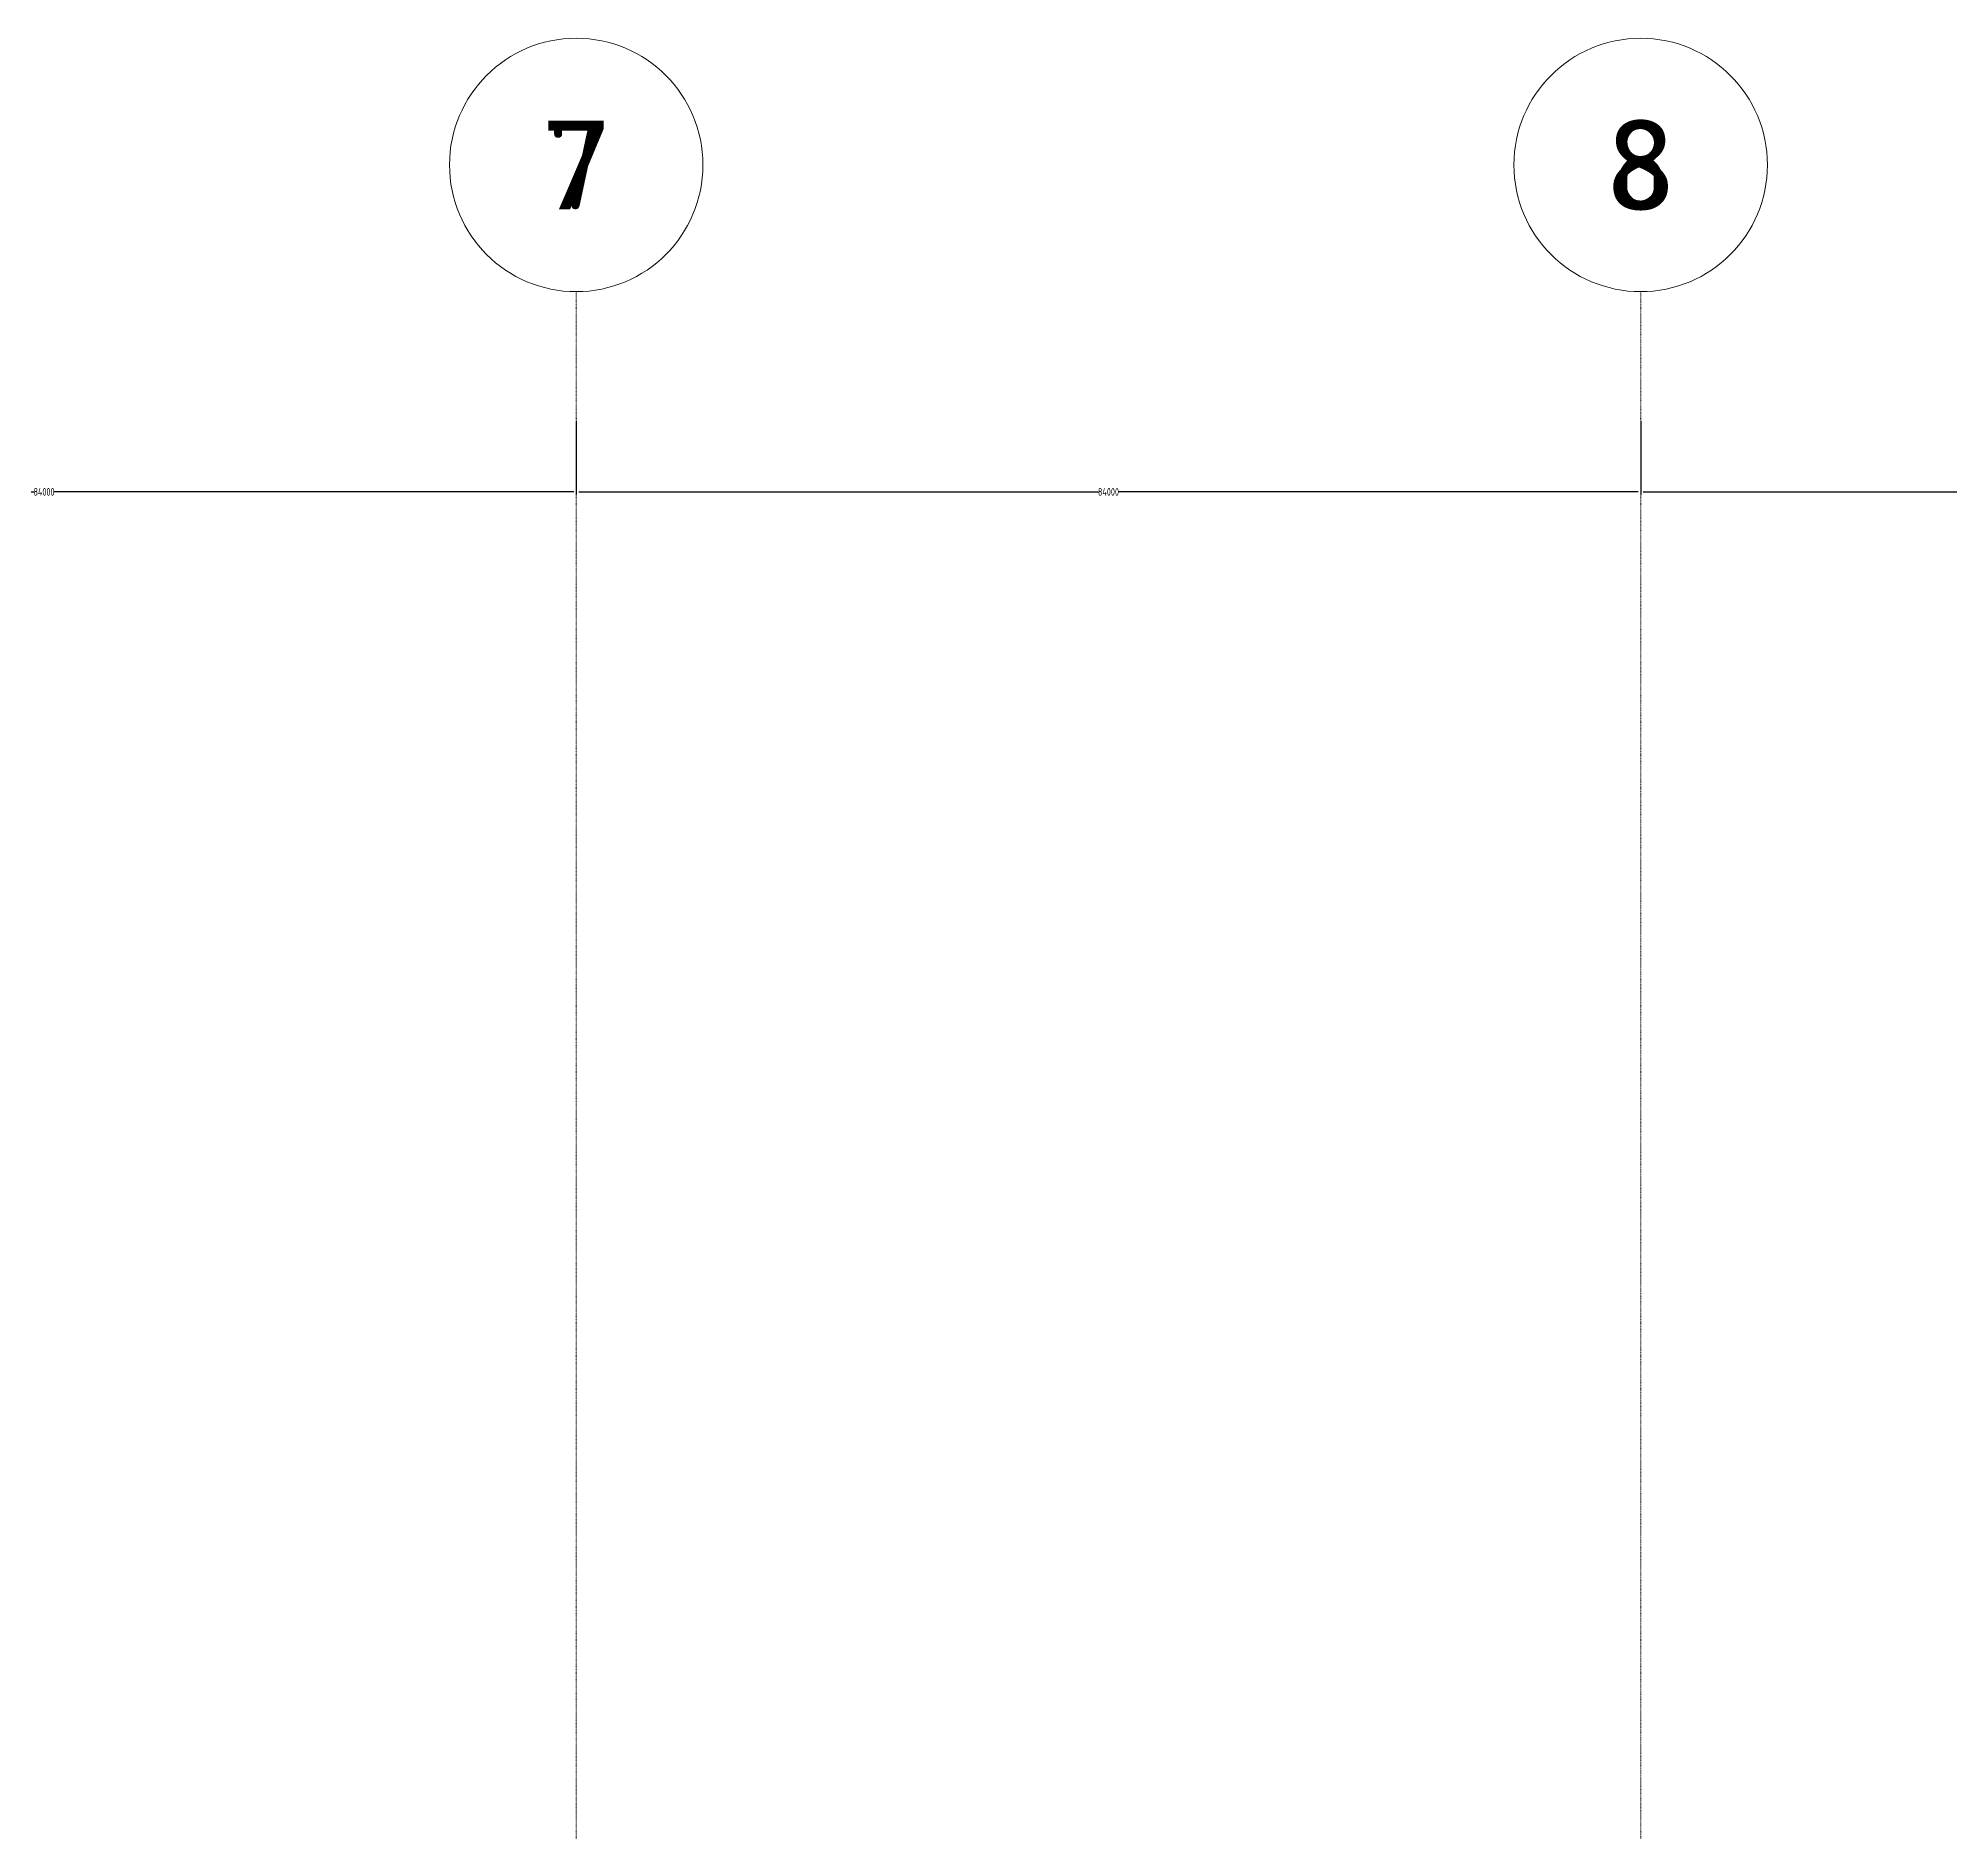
# Model space of a CAD drawing. Extents: x -32000 to 290600, y -29000 to 131250.
# Drawn here: x 47354 to 62439, y 117096 to 131250 of the extents above; entities that cross this region are included whole.
import ezdxf
from ezdxf.enums import TextEntityAlignment as Align

# ---------------------------------------------------------------- set-up
doc = ezdxf.new("R2010")
doc.units = 0
doc.header["$LTSCALE"] = 10
doc.linetypes.add('H12PL2$0$JJP_三點線', pattern=[0.9, 0.3, -0.15, 0, -0.15, 0, -0.15, 0, -0.15])
doc.linetypes.add('XFM7P20ICA$0$H12PL2$0$JJP_三點線', pattern=[0.9, 0.3, -0.15, 0, -0.15, 0, -0.15, 0, -0.15])
for name, color, linetype in [('H12PL2$0$A-DIM', 252, 'Continuous'), ('H12PL2$0$S-GRID', 252, 'Continuous'), ('XFM7P20ICA$0$H12PL2$0$A-DIM', 252, 'Continuous'), ('XFM7P20ICA$0$H12PL2$0$S-GRID', 252, 'Continuous')]:
    doc.layers.add(name, color=color, linetype=linetype)
doc.styles.add('H12PL2$0$dim-txt', font='isocp.shx', dxfattribs={"width": 0.7, "bigfont": 'chineset.shx'})
doc.styles.add('H12PL2$0$Standard', font='', dxfattribs={"width": 0.8})
doc.styles.add('XFM7P20ICA$0$H12PL2$0$dim-txt', font='isocp.shx', dxfattribs={"width": 0.7, "bigfont": 'chineset.shx'})
doc.styles.add('XFM7P20ICA$0$H12PL2$0$Standard', font='isocp.shx', dxfattribs={"bigfont": 'chineset.shx'})
doc.styles.get('H12PL2$0$Standard').set_extended_font_data('Microsoft JhengHei')
doc.dimstyles.new('H12PL2$0$ARCH-dim-200MM', dxfattribs={"dimscale": 200, "dimtxt": 0.3, "dimasz": 0.1, "dimexe": 0.1, "dimexo": 0.1, "dimgap": 0.05, "dimtad": 1, "dimdec": 0, "dimlfac": 10, "dimrnd": 0.5, "dimdsep": 46, "dimtxsty": 'H12PL2$0$dim-txt', "dimblk": 'H12PL2$0$_Dot', "dimcen": 2, "dimclrd": 256, "dimclre": 256, "dimclrt": 256, "dimadec": 0, "dimazin": 0, "dimtfac": 1, "dimtix": 1, "dimtmove": 2, "dimatfit": 3, "dimldrblk": 'H12PL2$0$_OBLIQUE', "dimfxl": 1, "dimtvp": 1, "dimtolj": 1, "dimarcsym": 0})
doc.dimstyles.new('XFM7P20ICA$0$H12PL2$0$ARCH-dim-200MM', dxfattribs={"dimscale": 200, "dimtxt": 0.3, "dimasz": 0.1, "dimexe": 0.1, "dimexo": 0.1, "dimgap": 0.05, "dimtad": 1, "dimdec": 0, "dimlfac": 10, "dimrnd": 0.5, "dimdsep": 46, "dimtxsty": 'XFM7P20ICA$0$H12PL2$0$dim-txt', "dimblk": 'XFM7P20ICA$0$H12PL2$0$_Dot', "dimcen": 2, "dimclrd": 256, "dimclre": 256, "dimclrt": 256, "dimadec": 0, "dimazin": 0, "dimtfac": 1, "dimtix": 1, "dimtmove": 2, "dimatfit": 3, "dimldrblk": 'XFM7P20ICA$0$H12PL2$0$_OBLIQUE', "dimfxl": 1, "dimtvp": 1, "dimtolj": 1, "dimarcsym": 0})

# ---------------------------------------------------------------- blocks, each defined once
blk = doc.blocks.new('*D95')
at = {"layer": 'DEFPOINTS', "color": 0, "linetype": 'Continuous', "transparency": 16777216}
for p in [(43200, 128250), (51600, 128250), (51600, 127670)]:
    blk.add_point(p, dxfattribs=at)
at = {"layer": 'H12PL2$0$A-DIM', "linetype": 'Continuous', "lineweight": -2, "transparency": 16777216}
for p, q in [((43200, 128230), (43200, 127650)), ((51600, 128230), (51600, 127650)), ((43220, 127670), (47321, 127670)), ((51580, 127670), (47479, 127670))]:
    blk.add_line(p, q, dxfattribs=at)
at = {"layer": 'H12PL2$0$A-DIM', "linetype": 'Continuous', "lineweight": 0, "transparency": 16777216, "insert": (47400, 127670), "char_height": 60, "attachment_point": 5, "style": 'H12PL2$0$dim-txt'}
blk.add_mtext('\\A1;84000', dxfattribs=at)
blk = doc.blocks.new('H12PL2$0$_Dot')
blk = doc.blocks.new('H12PL2$0$_OBLIQUE')
at = {"color": 0, "linetype": 'ByBlock', "lineweight": -2}
blk.add_line((-0.5, -0.5), (0.5, 0.5), dxfattribs=at)
blk = doc.blocks.new('*D96')
at = {"layer": 'DEFPOINTS', "color": 0, "linetype": 'Continuous', "transparency": 16777216}
for p in [(51600, 128250), (60000, 128250), (60000, 127670)]:
    blk.add_point(p, dxfattribs=at)
at = {"layer": 'H12PL2$0$A-DIM', "linetype": 'Continuous', "lineweight": -2, "transparency": 16777216}
for p, q in [((51600, 128230), (51600, 127650)), ((60000, 128230), (60000, 127650)), ((51620, 127670), (55721, 127670)), ((59980, 127670), (55879, 127670))]:
    blk.add_line(p, q, dxfattribs=at)
at = {"layer": 'H12PL2$0$A-DIM', "linetype": 'Continuous', "lineweight": 0, "transparency": 16777216, "insert": (55800, 127670), "char_height": 60, "attachment_point": 5, "style": 'H12PL2$0$dim-txt'}
blk.add_mtext('\\A1;84000', dxfattribs=at)
blk = doc.blocks.new('*D97')
at = {"layer": 'DEFPOINTS', "color": 0, "linetype": 'Continuous', "transparency": 16777216}
for p in [(60000, 128250), (68400, 128250), (68400, 127670)]:
    blk.add_point(p, dxfattribs=at)
at = {"layer": 'H12PL2$0$A-DIM', "linetype": 'Continuous', "lineweight": -2, "transparency": 16777216}
for p, q in [((60000, 128230), (60000, 127650)), ((68400, 128230), (68400, 127650)), ((60020, 127670), (64121, 127670)), ((68380, 127670), (64279, 127670))]:
    blk.add_line(p, q, dxfattribs=at)
at = {"layer": 'H12PL2$0$A-DIM', "linetype": 'Continuous', "lineweight": 0, "transparency": 16777216, "insert": (64200, 127670), "char_height": 60, "attachment_point": 5, "style": 'H12PL2$0$dim-txt'}
blk.add_mtext('\\A1;84000', dxfattribs=at)
blk = doc.blocks.new('*D456')
at = {"layer": 'DEFPOINTS', "color": 0, "linetype": 'Continuous', "transparency": 16777216}
for p in [(43200, 128250), (51600, 128250), (51600, 127670)]:
    blk.add_point(p, dxfattribs=at)
at = {"layer": 'XFM7P20ICA$0$H12PL2$0$A-DIM', "linetype": 'Continuous', "lineweight": -2, "transparency": 16777216}
for p, q in [((43200, 128230), (43200, 127650)), ((51600, 128230), (51600, 127650)), ((43220, 127670), (47321, 127670)), ((51580, 127670), (47479, 127670))]:
    blk.add_line(p, q, dxfattribs=at)
at = {"layer": 'XFM7P20ICA$0$H12PL2$0$A-DIM', "linetype": 'Continuous', "lineweight": 0, "transparency": 16777216, "insert": (47400, 127670), "char_height": 60, "attachment_point": 5, "style": 'XFM7P20ICA$0$H12PL2$0$dim-txt'}
blk.add_mtext('\\A1;84000', dxfattribs=at)
blk = doc.blocks.new('XFM7P20ICA$0$H12PL2$0$_Dot')
blk = doc.blocks.new('XFM7P20ICA$0$H12PL2$0$_OBLIQUE')
at = {"color": 0, "linetype": 'ByBlock', "lineweight": -2}
blk.add_line((-0.5, -0.5), (0.5, 0.5), dxfattribs=at)
blk = doc.blocks.new('*D457')
at = {"layer": 'DEFPOINTS', "color": 0, "linetype": 'Continuous', "transparency": 16777216}
for p in [(51600, 128250), (60000, 128250), (60000, 127670)]:
    blk.add_point(p, dxfattribs=at)
at = {"layer": 'XFM7P20ICA$0$H12PL2$0$A-DIM', "linetype": 'Continuous', "lineweight": -2, "transparency": 16777216}
for p, q in [((51600, 128230), (51600, 127650)), ((60000, 128230), (60000, 127650)), ((51620, 127670), (55721, 127670)), ((59980, 127670), (55879, 127670))]:
    blk.add_line(p, q, dxfattribs=at)
at = {"layer": 'XFM7P20ICA$0$H12PL2$0$A-DIM', "linetype": 'Continuous', "lineweight": 0, "transparency": 16777216, "insert": (55800, 127670), "char_height": 60, "attachment_point": 5, "style": 'XFM7P20ICA$0$H12PL2$0$dim-txt'}
blk.add_mtext('\\A1;84000', dxfattribs=at)
blk = doc.blocks.new('*D458')
at = {"layer": 'DEFPOINTS', "color": 0, "linetype": 'Continuous', "transparency": 16777216}
for p in [(60000, 128250), (68400, 128250), (68400, 127670)]:
    blk.add_point(p, dxfattribs=at)
at = {"layer": 'XFM7P20ICA$0$H12PL2$0$A-DIM', "linetype": 'Continuous', "lineweight": -2, "transparency": 16777216}
for p, q in [((60000, 128230), (60000, 127650)), ((68400, 128230), (68400, 127650)), ((60020, 127670), (64121, 127670)), ((68380, 127670), (64279, 127670))]:
    blk.add_line(p, q, dxfattribs=at)
at = {"layer": 'XFM7P20ICA$0$H12PL2$0$A-DIM', "linetype": 'Continuous', "lineweight": 0, "transparency": 16777216, "insert": (64200, 127670), "char_height": 60, "attachment_point": 5, "style": 'XFM7P20ICA$0$H12PL2$0$dim-txt'}
blk.add_mtext('\\A1;84000', dxfattribs=at)
blk = doc.blocks.new('H12PL2')
at = {"layer": 'H12PL2$0$S-GRID', "linetype": 'H12PL2$0$JJP_三點線', "lineweight": 0}
for p, q in [((51600, 128250), (51600, 129250)), ((60000, 128250), (60000, 129250)), ((51600, 128250), (51600, -28000)), ((60000, 128250), (60000, -28000))]:
    blk.add_line(p, q, dxfattribs=at)
at = {"layer": 'H12PL2$0$S-GRID', "lineweight": 0}
for centre in [(51600, 130250), (60000, 130250)]:
    blk.add_circle(centre, 1000, dxfattribs=at)
at = {"layer": 'H12PL2$0$S-GRID', "linetype": 'H12PL2$0$JJP_三點線', "lineweight": 0}
for p in [(51600, 128250), (51600, 128250), (60000, 128250), (60000, 128250)]:
    blk.add_point(p, dxfattribs=at)
at = {"layer": 'H12PL2$0$S-GRID', "style": 'H12PL2$0$Standard'}
for s, p in [('7', (51600, 130600)), ('8', (60000, 130600))]:
    blk.add_text(s, height=700, dxfattribs=at).set_placement(p, align=Align.TOP_CENTER)
at = {"layer": 'H12PL2$0$A-DIM', "linetype": 'Continuous', "lineweight": 0}
for base, p1, p2, picture, middle in [((51600, 127670), (43200, 128250), (51600, 128250), '*D95', (47400, 127670)), ((60000, 127670), (51600, 128250), (60000, 128250), '*D96', (55800, 127670)), ((68400, 127670), (60000, 128250), (68400, 128250), '*D97', (64200, 127670))]:
    dim = blk.add_linear_dim(base=base, p1=p1, p2=p2, dimstyle='H12PL2$0$ARCH-dim-200MM', dxfattribs=at)
    dim.commit()
    dim.dimension.update_dxf_attribs({"geometry": picture, "text_midpoint": middle, "dimtype": 128})
blk = doc.blocks.new('XFM7P20ICA$0$H12PL2')
at = {"layer": 'XFM7P20ICA$0$H12PL2$0$S-GRID', "linetype": 'XFM7P20ICA$0$H12PL2$0$JJP_三點線', "lineweight": 0}
for p, q in [((51600, 128250), (51600, 129250)), ((60000, 128250), (60000, 129250)), ((51600, 128250), (51600, -28000)), ((60000, 128250), (60000, -28000))]:
    blk.add_line(p, q, dxfattribs=at)
at = {"layer": 'XFM7P20ICA$0$H12PL2$0$S-GRID', "lineweight": 0}
for centre in [(51600, 130250), (60000, 130250)]:
    blk.add_circle(centre, 1000, dxfattribs=at)
at = {"layer": 'XFM7P20ICA$0$H12PL2$0$S-GRID', "linetype": 'XFM7P20ICA$0$H12PL2$0$JJP_三點線', "lineweight": 0}
for p in [(51600, 128250), (51600, 128250), (60000, 128250), (60000, 128250)]:
    blk.add_point(p, dxfattribs=at)
at = {"layer": 'XFM7P20ICA$0$H12PL2$0$S-GRID', "style": 'XFM7P20ICA$0$H12PL2$0$Standard'}
for s, p in [('7', (51600, 130600)), ('8', (60000, 130600))]:
    blk.add_text(s, height=700, dxfattribs=at).set_placement(p, align=Align.TOP_CENTER)
at = {"layer": 'XFM7P20ICA$0$H12PL2$0$A-DIM', "linetype": 'Continuous', "lineweight": 0}
for base, p1, p2, picture, middle in [((51600, 127670), (43200, 128250), (51600, 128250), '*D456', (47400, 127670)), ((60000, 127670), (51600, 128250), (60000, 128250), '*D457', (55800, 127670)), ((68400, 127670), (60000, 128250), (68400, 128250), '*D458', (64200, 127670))]:
    dim = blk.add_linear_dim(base=base, p1=p1, p2=p2, dimstyle='XFM7P20ICA$0$H12PL2$0$ARCH-dim-200MM', dxfattribs=at)
    dim.commit()
    dim.dimension.update_dxf_attribs({"geometry": picture, "text_midpoint": middle, "dimtype": 128})
blk = doc.blocks.new('XFM7P20ICA')
blk.add_blockref('XFM7P20ICA$0$H12PL2', (0, 0))

msp = doc.modelspace()

# ---------------------------------------------------------------- block references
for name in ['H12PL2', 'XFM7P20ICA']:
    msp.add_blockref(name, (0, 0))

doc.saveas('drawing.dxf')
